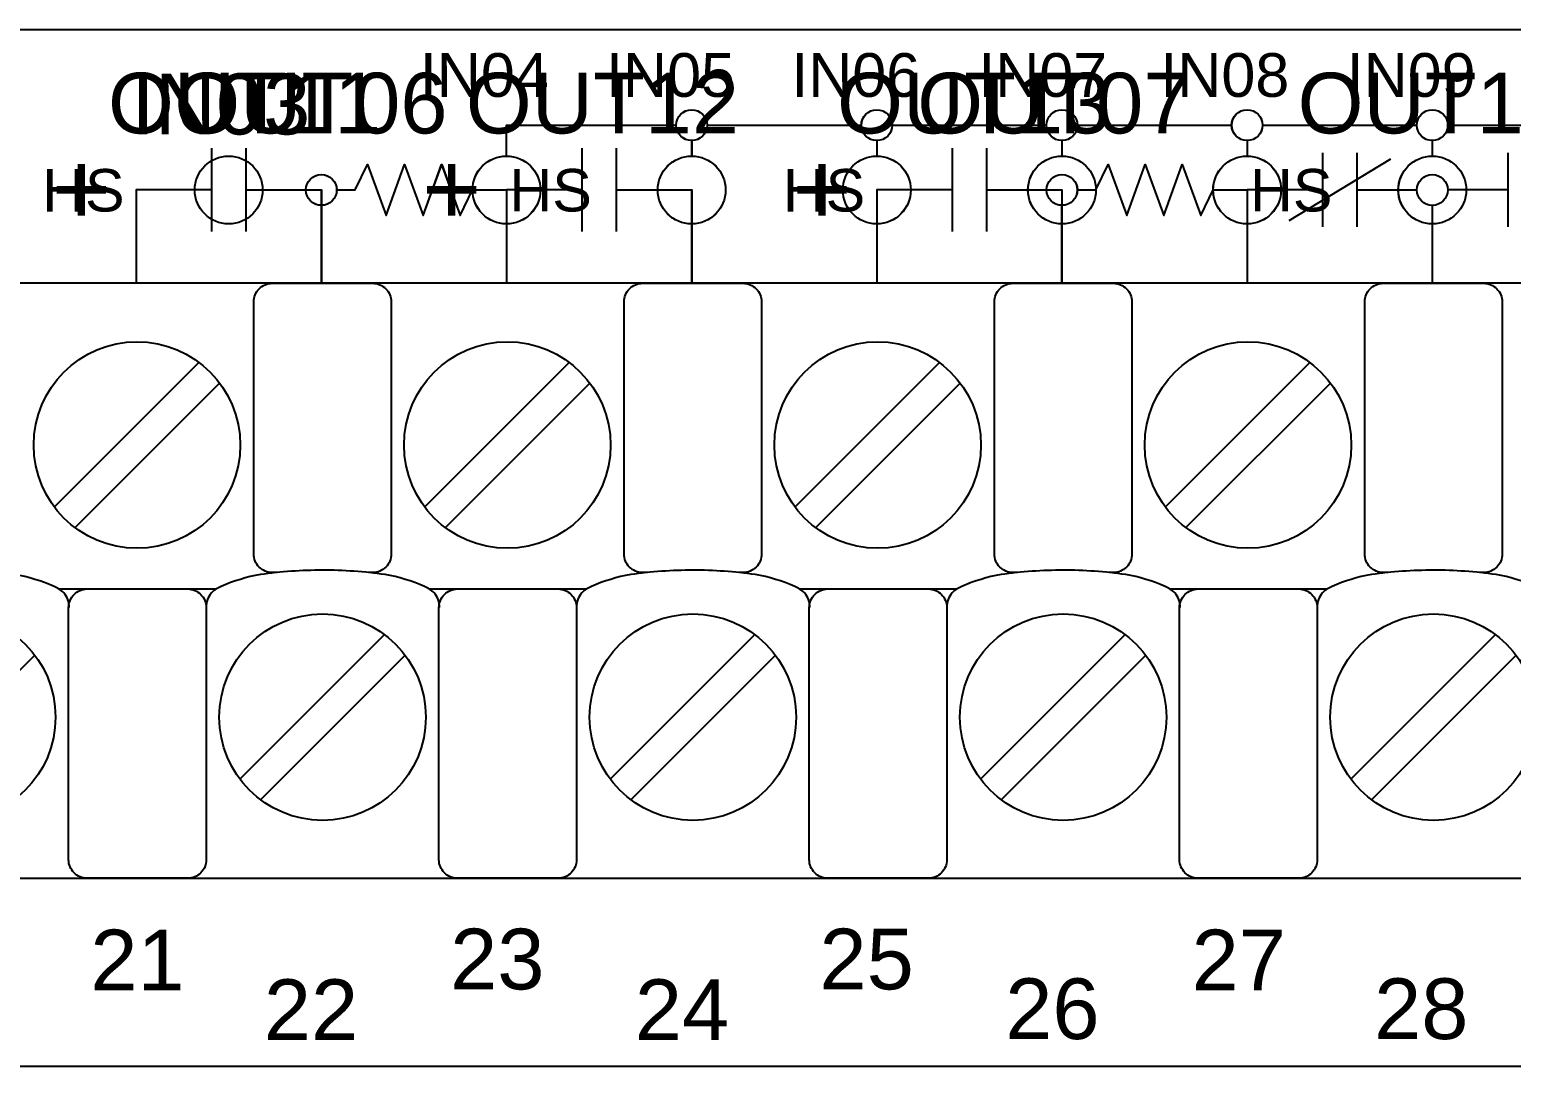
# Model space of a CAD drawing. Extents: x 1 to 47, y 1 to 34.6.
# Drawn here: x 34.401 to 36.801, y 10.856 to 12.536 of the extents above; entities that cross this region are included whole.
import ezdxf

# ---------------------------------------------------------------- set-up
doc = ezdxf.new("R2010")
doc.units = 0
doc.header["$MEASUREMENT"] = 0
for name, color, linetype in [('10_0______DWG_', 7, 'CONTINUOUS'), ('8_1__2___8__OPTOISOLATED_I', 7, 'CONTINUOUS'), ('8_2__7___8__OPTOISOLATED_I', 7, 'CONTINUOUS'), ('8_3__C___18__COMMON____6__', 7, 'CONTINUOUS'), ('8_4__D___18__COMMON____6__', 7, 'CONTINUOUS'), ('8_5__E___8__OPTOISOLATED_I', 7, 'CONTINUOUS'), ('8_6__4___18__COMMON____6__', 7, 'CONTINUOUS'), ('8_7__8___8__OPTOISOLATED_I', 7, 'CONTINUOUS')]:
    doc.layers.add(name, color=color, linetype=linetype)
doc.styles.add('ARIAL', font='arial.ttf')

msp = doc.modelspace()

# ---------------------------------------------------------------- linework, layer by layer
at = {"layer": '10_0______DWG_'}
for points in [[(27.2942, 12.5363), (43.9545, 12.5363, -0.468367), (44.0044, 12.4763), (44.0044, 10.9063, -0.414132), (43.9545, 10.8563), (27.2942, 10.8563, -0.414214), (27.2442, 10.9063), (27.2442, 12.4863, -0.414287)], [(33.263, 11.3092), (33.263, 11.1912, 0.414213), (33.293, 11.1612), (38.2748, 11.1611, 0.414214), (38.3048, 11.1911), (38.3048, 11.5042), (38.3957, 11.7489, 0.480048), (38.2507, 11.9471), (38.0165, 11.9471, -0.414214), (37.9865, 11.9771), (37.9865, 12.0953, 0.414212), (37.9565, 12.1253), (37.9565, 12.1253), (32.9754, 12.1254, 0.414215), (32.9454, 12.0954), (32.9455, 11.7825), (32.8546, 11.5377, 0.47859), (32.9996, 11.3392), (33.233, 11.3392, -0.414214)]]:
    msp.add_lwpolyline(points, format="xyb", close=True, dxfattribs=at)
for points in [[(34.8015, 11.6566), (34.7936, 11.6566, -0.414214), (34.7636, 11.6866), (34.7636, 12.0953, -0.414214), (34.7936, 12.1253), (34.9564, 12.1253, -0.414214), (34.9864, 12.0953), (34.9864, 11.6866, -0.414214), (34.9564, 11.6566), (34.9496, 11.6566)], [(35.4015, 11.6566), (35.3936, 11.6566, -0.414214), (35.3636, 11.6866), (35.3636, 12.0953, -0.414214), (35.3936, 12.1253), (35.5564, 12.1253, -0.414214), (35.5864, 12.0953), (35.5864, 11.6866, -0.414214), (35.5564, 11.6566), (35.5496, 11.6566)], [(36.0015, 11.6566), (35.9936, 11.6566, -0.414214), (35.9636, 11.6866), (35.9636, 12.0953, -0.414214), (35.9936, 12.1253), (36.1564, 12.1253, -0.414214), (36.1864, 12.0953), (36.1864, 11.6866, -0.414214), (36.1564, 11.6566), (36.1496, 11.6566)], [(36.6015, 11.6566), (36.5936, 11.6566, -0.414214), (36.5636, 11.6866), (36.5636, 12.0953, -0.414214), (36.5936, 12.1253), (36.7564, 12.1253, -0.414214), (36.7864, 12.0953), (36.7864, 11.6866, -0.414214), (36.7564, 11.6566), (36.7496, 11.6566)], [(34.4645, 11.5999, 0.191033), (34.456, 11.6238, 0.081668), (34.4403, 11.634, 0.0591), (34.3766, 11.6533, 0.034646), (34.2751, 11.6604, 0.03436), (34.1744, 11.6533, 0.0591), (34.1107, 11.634, 0.081668), (34.0951, 11.6238, 0.191033), (34.0866, 11.5999)], [(35.0645, 11.5999, 0.191033), (35.056, 11.6238, 0.081668), (35.0404, 11.634, 0.0591), (34.9766, 11.6533, 0.034646), (34.8751, 11.6604, 0.03436), (34.7744, 11.6533, 0.0591), (34.7107, 11.634, 0.081668), (34.6951, 11.6238, 0.191033), (34.6866, 11.5999)], [(35.6645, 11.5999, 0.191033), (35.656, 11.6238, 0.081668), (35.6404, 11.634, 0.0591), (35.5766, 11.6533, 0.034646), (35.4751, 11.6604, 0.03436), (35.3744, 11.6533, 0.0591), (35.3107, 11.634, 0.081668), (35.2951, 11.6238, 0.191033), (35.2866, 11.5999)], [(36.2645, 11.5999, 0.191033), (36.256, 11.6238, 0.081668), (36.2404, 11.634, 0.0591), (36.1767, 11.6533, 0.034646), (36.0751, 11.6604, 0.03436), (35.9744, 11.6533, 0.0591), (35.9107, 11.634, 0.081668), (35.8951, 11.6238, 0.191033), (35.8866, 11.5999)], [(36.8645, 11.5999, 0.191033), (36.856, 11.6238, 0.081668), (36.8404, 11.634, 0.0591), (36.7767, 11.6533, 0.034646), (36.6751, 11.6604, 0.03436), (36.5744, 11.6533, 0.0591), (36.5107, 11.634, 0.081668), (36.4951, 11.6238, 0.191033), (36.4866, 11.5999)], [(34.6566, 11.6299, -0.414214), (34.6866, 11.5999), (34.6866, 11.1912, -0.414214), (34.6566, 11.1612), (34.4937, 11.1612, -0.414214), (34.4637, 11.1912), (34.4637, 11.5999, -0.414214), (34.4937, 11.6299)], [(35.2566, 11.6299, -0.414214), (35.2866, 11.5999), (35.2866, 11.1912, -0.414214), (35.2566, 11.1612), (35.0937, 11.1612, -0.414214), (35.0637, 11.1912), (35.0637, 11.5999, -0.414214), (35.0937, 11.6299)], [(35.8566, 11.6299, -0.414214), (35.8866, 11.5999), (35.8866, 11.1912, -0.414214), (35.8566, 11.1612), (35.6937, 11.1612, -0.414214), (35.6637, 11.1912), (35.6637, 11.5999, -0.414214), (35.6937, 11.6299)], [(36.4566, 11.6299, -0.414214), (36.4866, 11.5999), (36.4866, 11.1912, -0.414214), (36.4566, 11.1612), (36.2937, 11.1612, -0.414214), (36.2637, 11.1912), (36.2637, 11.5999, -0.414214), (36.2937, 11.6299)]]:
    msp.add_lwpolyline(points, format="xyb", dxfattribs=at)
for points in [[(34.6749, 11.997), (34.4407, 11.7628)], [(35.2749, 11.997), (35.0407, 11.7628)], [(35.8749, 11.997), (35.6407, 11.7628)], [(36.4749, 11.997), (36.2407, 11.7628)], [(34.7083, 11.9635), (34.4741, 11.7294)], [(35.3083, 11.9635), (35.0741, 11.7294)], [(35.9083, 11.9635), (35.6741, 11.7294)], [(36.5083, 11.9635), (36.2741, 11.7294)], [(34.448, 11.6299), (34.7031, 11.6299)], [(35.048, 11.6299), (35.3031, 11.6299)], [(35.648, 11.6299), (35.9031, 11.6299)], [(36.248, 11.6299), (36.5031, 11.6299)], [(34.9755, 11.556), (34.7413, 11.3218)], [(35.5755, 11.556), (35.3413, 11.3218)], [(36.1755, 11.556), (35.9413, 11.3218)], [(36.7755, 11.556), (36.5413, 11.3218)], [(34.4089, 11.5225), (34.1747, 11.2884)], [(35.0089, 11.5225), (34.7748, 11.2884)], [(35.6089, 11.5225), (35.3748, 11.2884)], [(36.2089, 11.5225), (35.9748, 11.2884)], [(36.8089, 11.5225), (36.5748, 11.2884)]]:
    msp.add_lwpolyline(points, dxfattribs=at)
for centre in [(34.5745, 11.8632), (35.1745, 11.8632), (35.7745, 11.8632), (36.3745, 11.8632), (34.2751, 11.4222), (34.8751, 11.4222), (35.4751, 11.4222), (36.0751, 11.4222), (36.6751, 11.4222)]:
    msp.add_circle(centre, 0.1673, dxfattribs=at)
at = {"layer": '8_1__2___8__OPTOISOLATED_I'}
for points in [[(34.6953, 12.344), (34.6953, 12.209)], [(34.751, 12.344), (34.751, 12.209)], [(35.2953, 12.344), (35.2953, 12.209)], [(35.351, 12.344), (35.351, 12.209)], [(35.8953, 12.344), (35.8953, 12.209)], [(35.951, 12.344), (35.951, 12.209)], [(36.6056, 12.3265), (36.4406, 12.2265)], [(36.4953, 12.3365), (36.4953, 12.2165)], [(36.551, 12.3365), (36.551, 12.2165)], [(36.7953, 12.3365), (36.7953, 12.2165)], [(34.6953, 12.2765), (34.5732, 12.2765), (34.5732, 12.1253)], [(34.751, 12.2765), (34.8732, 12.2765), (34.8732, 12.1253)], [(35.2953, 12.2765), (35.1732, 12.2765), (35.1732, 12.1253)], [(35.351, 12.2765), (35.4732, 12.2765), (35.4732, 12.1253)], [(35.8953, 12.2765), (35.7732, 12.2765), (35.7732, 12.1253)], [(35.951, 12.2765), (36.0732, 12.2765), (36.0732, 12.1253)], [(36.4953, 12.2765), (36.3732, 12.2765), (36.3732, 12.1253)], [(36.551, 12.2765), (36.6482, 12.2765)], [(36.7953, 12.2765), (36.6982, 12.2765)], [(36.6732, 12.2515), (36.6732, 12.1253)]]:
    msp.add_lwpolyline(points, dxfattribs=at)
msp.add_circle((36.6732, 12.2765), 0.025, dxfattribs=at)
at = {"layer": '8_2__7___8__OPTOISOLATED_I'}
for points in [[(34.6953, 12.344), (34.6953, 12.209)], [(34.7509, 12.344), (34.7509, 12.209)], [(35.2953, 12.344), (35.2953, 12.209)], [(35.3509, 12.344), (35.3509, 12.209)], [(35.8953, 12.344), (35.8953, 12.209)], [(35.9509, 12.344), (35.9509, 12.209)], [(36.6056, 12.3265), (36.4406, 12.2265)], [(36.4953, 12.3365), (36.4953, 12.2165)], [(36.5509, 12.3365), (36.5509, 12.2165)], [(36.7953, 12.3365), (36.7953, 12.2165)], [(34.6953, 12.2765), (34.5731, 12.2765), (34.5731, 12.1253)], [(34.7509, 12.2765), (34.8731, 12.2765), (34.8731, 12.1253)], [(35.2953, 12.2765), (35.1731, 12.2765), (35.1731, 12.1253)], [(35.3509, 12.2765), (35.4731, 12.2765), (35.4731, 12.1253)], [(35.8953, 12.2765), (35.7731, 12.2765), (35.7731, 12.1253)], [(35.9509, 12.2765), (36.0731, 12.2765), (36.0731, 12.1253)], [(36.4953, 12.2765), (36.3731, 12.2765), (36.3731, 12.1253)], [(36.5509, 12.2765), (36.6481, 12.2765)], [(36.7953, 12.2765), (36.6981, 12.2765)], [(36.6731, 12.2515), (36.6731, 12.1253)]]:
    msp.add_lwpolyline(points, dxfattribs=at)
msp.add_circle((36.6731, 12.2765), 0.025, dxfattribs=at)
at = {"layer": '8_3__C___18__COMMON____6__'}
for points in [[(35.1731, 12.3315), (35.1731, 12.3815), (35.4481, 12.3815)], [(35.4981, 12.3815), (35.7481, 12.3815)], [(35.7981, 12.3815), (36.0481, 12.3815)], [(36.0981, 12.3815), (36.3481, 12.3815)], [(36.3981, 12.3815), (36.6481, 12.3815)], [(36.6981, 12.3815), (36.9481, 12.3815)], [(35.4731, 12.3565), (35.4731, 12.3315)], [(35.7731, 12.3565), (35.7731, 12.3315)], [(36.0731, 12.3565), (36.0731, 12.3315)], [(36.3731, 12.3565), (36.3731, 12.3315)], [(36.6731, 12.3565), (36.6731, 12.3315)], [(34.6681, 12.2765), (34.5731, 12.2765), (34.5731, 12.1253)], [(34.7781, 12.2765), (34.8731, 12.2765), (34.8731, 12.1253)], [(35.1731, 12.2215), (35.1731, 12.1253)], [(35.4731, 12.2215), (35.4731, 12.1253)], [(35.7731, 12.2215), (35.7731, 12.1253)], [(36.0731, 12.2215), (36.0731, 12.1253)], [(36.3731, 12.2215), (36.3731, 12.1253)], [(36.6731, 12.2215), (36.6731, 12.1253)]]:
    msp.add_lwpolyline(points, dxfattribs=at)
for centre, radius in [((35.4731, 12.3815), 0.025), ((35.7731, 12.3815), 0.025), ((36.0731, 12.3815), 0.025), ((36.3731, 12.3815), 0.025), ((36.6731, 12.3815), 0.025), ((34.7231, 12.2765), 0.055), ((35.1731, 12.2765), 0.055), ((35.4731, 12.2765), 0.055), ((35.7731, 12.2765), 0.055), ((36.0731, 12.2765), 0.055), ((36.3731, 12.2765), 0.055), ((36.6731, 12.2765), 0.055)]:
    msp.add_circle(centre, radius, dxfattribs=at)
at = {"layer": '8_4__D___18__COMMON____6__'}
for points in [[(35.1731, 12.3315), (35.1731, 12.3815), (35.4481, 12.3815)], [(35.4981, 12.3815), (35.7481, 12.3815)], [(35.7981, 12.3815), (36.0481, 12.3815)], [(36.0981, 12.3815), (36.3481, 12.3815)], [(36.3981, 12.3815), (36.6481, 12.3815)], [(36.6981, 12.3815), (36.9481, 12.3815)], [(35.4731, 12.3565), (35.4731, 12.3315)], [(35.7731, 12.3565), (35.7731, 12.3315)], [(36.0731, 12.3565), (36.0731, 12.3315)], [(36.3731, 12.3565), (36.3731, 12.3315)], [(36.6731, 12.3565), (36.6731, 12.3315)], [(34.6681, 12.2765), (34.5731, 12.2765), (34.5731, 12.1253)], [(34.7781, 12.2765), (34.8731, 12.2765), (34.8731, 12.1253)], [(35.1731, 12.2215), (35.1731, 12.1253)], [(35.4731, 12.2215), (35.4731, 12.1253)], [(35.7731, 12.2215), (35.7731, 12.1253)], [(36.0731, 12.2215), (36.0731, 12.1253)], [(36.3731, 12.2215), (36.3731, 12.1253)], [(36.6731, 12.2215), (36.6731, 12.1253)]]:
    msp.add_lwpolyline(points, dxfattribs=at)
for centre, radius in [((35.4731, 12.3815), 0.025), ((35.7731, 12.3815), 0.025), ((36.0731, 12.3815), 0.025), ((36.3731, 12.3815), 0.025), ((36.6731, 12.3815), 0.025), ((34.7231, 12.2765), 0.055), ((35.1731, 12.2765), 0.055), ((35.4731, 12.2765), 0.055), ((35.7731, 12.2765), 0.055), ((36.0731, 12.2765), 0.055), ((36.3731, 12.2765), 0.055), ((36.6731, 12.2765), 0.055)]:
    msp.add_circle(centre, radius, dxfattribs=at)
at = {"layer": '8_5__E___8__OPTOISOLATED_I'}
for points in [[(34.6953, 12.3365), (34.6953, 12.2165)], [(34.751, 12.3365), (34.751, 12.2165)], [(34.8982, 12.2765), (34.9281, 12.2765), (34.9481, 12.3177), (34.9781, 12.2352), (35.0081, 12.3177), (35.0381, 12.2352), (35.0682, 12.3177), (35.0982, 12.2352), (35.1182, 12.2765), (35.1732, 12.2765), (35.1732, 12.1253)], [(35.8953, 12.3365), (35.8953, 12.2165)], [(35.9509, 12.3365), (35.9509, 12.2165)], [(36.0981, 12.2765), (36.1281, 12.2765), (36.1481, 12.3177), (36.1781, 12.2352), (36.2081, 12.3177), (36.2381, 12.2352), (36.2681, 12.3177), (36.2982, 12.2352), (36.3182, 12.2765), (36.3731, 12.2765), (36.3731, 12.1253)], [(34.6953, 12.2765), (34.5732, 12.2765), (34.5732, 12.1253)], [(34.751, 12.2765), (34.8482, 12.2765)], [(35.8953, 12.2765), (35.7731, 12.2765), (35.7731, 12.1253)], [(35.9509, 12.2765), (36.0481, 12.2765)], [(34.8732, 12.1253), (34.8732, 12.2515)], [(36.0731, 12.1253), (36.0731, 12.2515)]]:
    msp.add_lwpolyline(points, dxfattribs=at)
for centre in [(34.8732, 12.2765), (36.0731, 12.2765)]:
    msp.add_circle(centre, 0.025, dxfattribs=at)
at = {"layer": '8_6__4___18__COMMON____6__'}
for points in [[(35.1732, 12.3315), (35.1732, 12.3815), (35.4482, 12.3815)], [(35.4982, 12.3815), (35.7482, 12.3815)], [(35.7982, 12.3815), (36.0482, 12.3815)], [(36.0982, 12.3815), (36.3482, 12.3815)], [(36.3982, 12.3815), (36.6482, 12.3815)], [(36.6982, 12.3815), (36.9482, 12.3815)], [(35.4732, 12.3565), (35.4732, 12.3315)], [(35.7732, 12.3565), (35.7732, 12.3315)], [(36.0732, 12.3565), (36.0732, 12.3315)], [(36.3732, 12.3565), (36.3732, 12.3315)], [(36.6732, 12.3565), (36.6732, 12.3315)], [(34.6681, 12.2765), (34.5732, 12.2765), (34.5732, 12.1253)], [(34.7781, 12.2765), (34.8732, 12.2765), (34.8732, 12.1253)], [(35.1732, 12.2215), (35.1732, 12.1253)], [(35.4732, 12.2215), (35.4732, 12.1253)], [(35.7732, 12.2215), (35.7732, 12.1253)], [(36.0732, 12.2215), (36.0732, 12.1253)], [(36.3732, 12.2215), (36.3732, 12.1253)], [(36.6732, 12.2215), (36.6732, 12.1253)]]:
    msp.add_lwpolyline(points, dxfattribs=at)
for centre, radius in [((35.4732, 12.3815), 0.025), ((35.7732, 12.3815), 0.025), ((36.0732, 12.3815), 0.025), ((36.3732, 12.3815), 0.025), ((36.6732, 12.3815), 0.025), ((34.7231, 12.2765), 0.055), ((35.1732, 12.2765), 0.055), ((35.4732, 12.2765), 0.055), ((35.7732, 12.2765), 0.055), ((36.0732, 12.2765), 0.055), ((36.3732, 12.2765), 0.055), ((36.6732, 12.2765), 0.055)]:
    msp.add_circle(centre, radius, dxfattribs=at)
at = {"layer": '8_7__8___8__OPTOISOLATED_I'}
for points in [[(34.6953, 12.3365), (34.6953, 12.2165)], [(34.7509, 12.3365), (34.7509, 12.2165)], [(34.898, 12.2765), (34.9281, 12.2765), (34.9481, 12.3177), (34.9781, 12.2352), (35.0081, 12.3177), (35.0381, 12.2352), (35.0681, 12.3177), (35.0981, 12.2352), (35.1182, 12.2765), (35.1731, 12.2765), (35.1731, 12.1253)], [(35.8953, 12.3365), (35.8953, 12.2165)], [(35.9509, 12.3365), (35.9509, 12.2165)], [(36.098, 12.2765), (36.1281, 12.2765), (36.1481, 12.3177), (36.1781, 12.2352), (36.2081, 12.3177), (36.2381, 12.2352), (36.2681, 12.3177), (36.2981, 12.2352), (36.3182, 12.2765), (36.3731, 12.2765), (36.3731, 12.1253)], [(34.6953, 12.2765), (34.5731, 12.2765), (34.5731, 12.1253)], [(34.7509, 12.2765), (34.8483, 12.2765)], [(35.8953, 12.2765), (35.7731, 12.2765), (35.7731, 12.1253)], [(35.9509, 12.2765), (36.0483, 12.2765)], [(34.8731, 12.2516), (34.8731, 12.1253)], [(36.0731, 12.2516), (36.0731, 12.1253)]]:
    msp.add_lwpolyline(points, dxfattribs=at)
for centre in [(34.8731, 12.2765), (36.0731, 12.2765)]:
    msp.add_circle(centre, 0.0249, dxfattribs=at)

# ---------------------------------------------------------------- texts
at = {"layer": '10_0______DWG_', "style": 'ARIAL'}
for s, p in [('21', (34.4989, 10.9795)), ('23', (35.0819, 10.9811)), ('25', (35.6803, 10.9811)), ('27', (36.2832, 10.9795)), ('22', (34.7801, 10.899)), ('24', (35.3812, 10.899)), ('26', (35.9813, 10.9006)), ('28', (36.5789, 10.9006))]:
    msp.add_text(s, height=0.09833, dxfattribs=at).set_placement(p)
at = {"layer": '8_1__2___8__OPTOISOLATED_I', "style": 'ARIAL'}
for s, p in [('OUT11', (34.5275, 12.3681)), ('OUT12', (35.1073, 12.3681)), ('OUT13', (35.7088, 12.3681)), ('OUT14', (36.455, 12.3681))]:
    msp.add_text(s, height=0.09833, dxfattribs=at).set_placement(p)
at = {"layer": '8_2__7___8__OPTOISOLATED_I', "style": 'ARIAL'}
for s, height, p in [('OUT11', 0.09833, (34.5275, 12.3681)), ('OUT12', 0.09833, (35.1073, 12.3681)), ('OUT13', 0.09833, (35.7087, 12.3681)), ('OUT14', 0.09833, (36.4549, 12.3681)), ('+', 0.118, (34.4361, 12.2197)), ('+', 0.118, (35.0361, 12.2197)), ('+', 0.118, (35.6361, 12.2197))]:
    msp.add_text(s, height=height, dxfattribs=at).set_placement(p)
at = {"layer": '8_3__C___18__COMMON____6__', "style": 'ARIAL'}
for s, height, p in [('IN04', 0.0708, (35.0327, 12.4274)), ('IN05', 0.0708, (35.3345, 12.4274)), ('IN06', 0.0708, (35.6345, 12.4274)), ('IN07', 0.0708, (35.9375, 12.4274)), ('IN08', 0.0708, (36.2325, 12.4274)), ('IN09', 0.0708, (36.5345, 12.4274)), ('IN03', 0.09833, (34.5651, 12.3665))]:
    msp.add_text(s, height=height, dxfattribs=at).set_placement(p)
at = {"layer": '8_4__D___18__COMMON____6__', "style": 'ARIAL'}
for s, height, p in [('IN04', 0.0708, (35.0327, 12.4274)), ('IN05', 0.0708, (35.3345, 12.4274)), ('IN06', 0.0708, (35.6345, 12.4274)), ('IN07', 0.0708, (35.9375, 12.4274)), ('IN08', 0.0708, (36.2325, 12.4274)), ('IN09', 0.0708, (36.5345, 12.4274)), ('IN03', 0.09833, (34.5651, 12.3665))]:
    msp.add_text(s, height=height, dxfattribs=at).set_placement(p)
at = {"layer": '8_5__E___8__OPTOISOLATED_I', "style": 'ARIAL'}
for s, height, p in [('OUT06', 0.09833, (34.6349, 12.3681)), ('OUT07', 0.09833, (35.8386, 12.3681)), ('+', 0.118, (34.4361, 12.2197)), ('+', 0.118, (35.6361, 12.2197)), ('HS', 0.06883, (35.1779, 12.2417)), ('HS', 0.06883, (36.3778, 12.2417))]:
    msp.add_text(s, height=height, dxfattribs=at).set_placement(p)
at = {"layer": '8_6__4___18__COMMON____6__', "style": 'ARIAL'}
for s, height, p in [('IN04', 0.0708, (35.0328, 12.4274)), ('IN05', 0.0708, (35.3345, 12.4274)), ('IN06', 0.0708, (35.6345, 12.4274)), ('IN07', 0.0708, (35.9375, 12.4274)), ('IN08', 0.0708, (36.2326, 12.4274)), ('IN09', 0.0708, (36.5345, 12.4274)), ('IN03', 0.09833, (34.5652, 12.3665))]:
    msp.add_text(s, height=height, dxfattribs=at).set_placement(p)
at = {"layer": '8_7__8___8__OPTOISOLATED_I', "style": 'ARIAL'}
for s, height, p in [('OUT06', 0.09833, (34.6349, 12.3681)), ('OUT07', 0.09833, (35.8386, 12.3681)), ('HS', 0.06883, (34.4208, 12.2416)), ('HS', 0.06883, (35.6208, 12.2416))]:
    msp.add_text(s, height=height, dxfattribs=at).set_placement(p)

doc.saveas('drawing.dxf')
